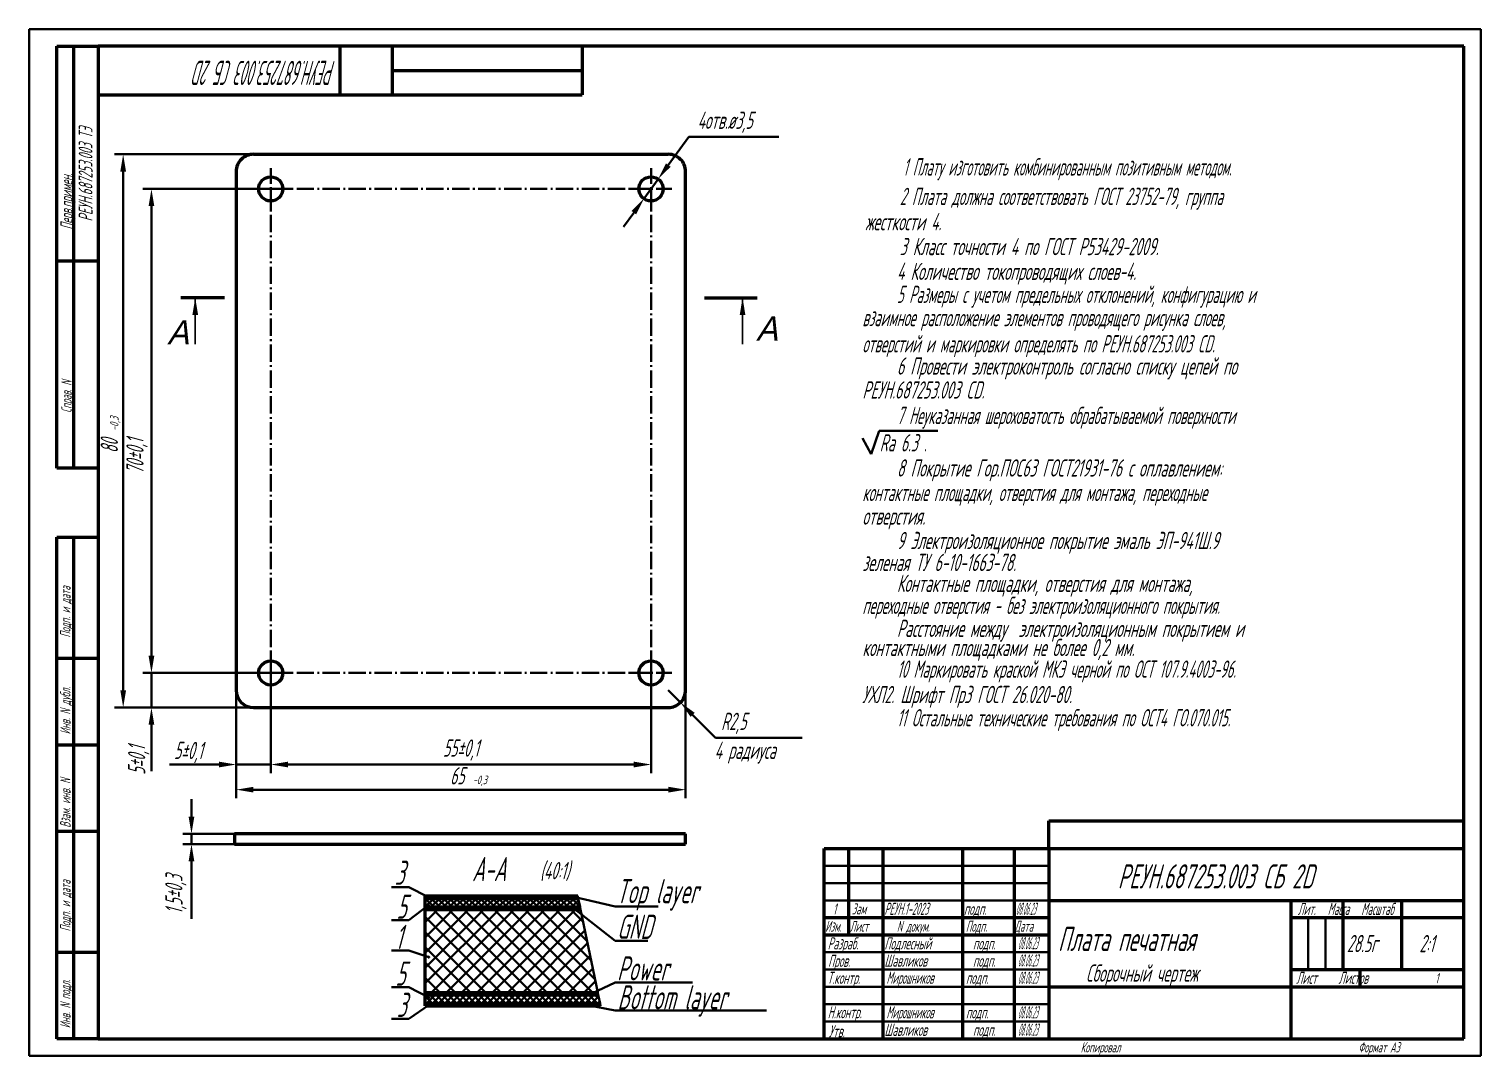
# Model space of a CAD drawing. Extents: x 22780 to 26685, y -1269 to -208.
# Drawn here: x 23303.8 to 23723.8, y -943.4 to -646.4 of the extents above; entities that cross this region are included whole.
import ezdxf

# ---------------------------------------------------------------- set-up
doc = ezdxf.new("R2010")
doc.units = 0
doc.header["$MEASUREMENT"] = 0
doc.linetypes.add('CNTR_ECKD_1', pattern=[7.5, 5, -1, 0.5, -1])
doc.layers.get('0').update_dxf_attribs({"linetype": 'CONTINUOUS', "lineweight": 50})
for name, color, linetype, lineweight in [('CENTER', 2, 'CNTR_ECKD_1', 35), ('CONTUR', 7, 'CONTINUOUS', 50), ('DIM', 1, 'CONTINUOUS', 35)]:
    doc.layers.add(name, color=color, linetype=linetype, lineweight=lineweight)
doc.layers.add('TEXT', color=1, linetype='CONTINUOUS')
doc.styles.add('ECKD', font='ec5cdwin.shx', dxfattribs={"oblique": 15})
doc.styles.add('GOST', font='GOST.shx', dxfattribs={"width": 0.7, "oblique": 15})
doc.styles.get("Standard").update_dxf_attribs({"font": 'ec5cdwin.shx'})
doc.dimstyles.new('1_', dxfattribs={"dimtxt": 5, "dimasz": 5, "dimexe": 2.5, "dimexo": 0, "dimgap": 1.5, "dimtad": 1, "dimtoh": 1, "dimrnd": 1.38778e-17, "dimtxsty": 'ECKD', "dimcen": -3, "dimdle": 1.25, "dimclrd": 256, "dimclre": 256, "dimclrt": 256, "dimaunit": 1, "dimazin": 0, "dimtfac": 0.45, "dimtmove": 0, "dimatfit": 2, "dimfxl": 1, "dimtvp": 0.9, "dimtolj": 1, "dimtzin": 12, "dimarcsym": 0})
pattern_1 = [(45, (-151.2118, -301.6821), (-0.883883476, 0.883883476), [])]
pattern_2 = [(45, (11639.1895, -614.4899), (-0.88388348, 0.88388348), [])]
pattern_3 = [(45, (11639.1895, -614.4899), (-0.88388348, 0.88388348), []), (135, (11639.1895, -614.4899), (-0.88388348, -0.88388348), [])]

msp = doc.modelspace()

# ---------------------------------------------------------------- hatches: boundary and pattern name
at = {"layer": 'DIM'}
h = msp.add_hatch(dxfattribs=at)
h.set_pattern_fill('ANSI31', color=256, scale=10, style=0)
h.set_pattern_definition(pattern_1)
h.paths.add_polyline_path([(23418.369, -897.867), (23462.65, -897.867), (23462.506, -897.167), (23418.369, -897.167)])
h = msp.add_hatch(dxfattribs=at)
h.set_pattern_fill('ANSI37', color=256, scale=10, style=0)
h.set_pattern_definition(pattern_3)
h.paths.add_polyline_path([(23418.369, -900.367), (23418.369, -897.867), (23462.65, -897.867), (23463.166, -900.367)])
for points in [[(23419.311, -897.475, 1), (23419.002, -897.475, 1)], [(23461.57, -897.48, 1), (23461.879, -897.48, 1)], [(23419.455, -899.884, 1), (23419.146, -899.884, 1)], [(23461.081, -900.725, 1), (23461.39, -900.725, 1)], [(23419.524, -914.858, 1), (23419.215, -914.858, 1)], [(23419.524, -926.551, 1), (23419.215, -926.551, 1)], [(23466.404, -925.374, 1), (23466.713, -925.374, 1)], [(23419.643, -928.619, 1), (23419.334, -928.619, 1)], [(23465.186, -928.741, 1), (23465.495, -928.741, 1)]]:
    msp.add_hatch(color=256, dxfattribs=at).paths.add_polyline_path(points)
h = msp.add_hatch(dxfattribs=at)
h.set_pattern_fill('ANSI31', color=256, scale=10, style=0)
h.set_pattern_definition(pattern_2)
h.paths.add_polyline_path([(23418.369, -900.367), (23463.166, -900.367), (23463.31, -901.067), (23418.369, -901.067)])
h = msp.add_hatch(dxfattribs=at)
h.set_pattern_fill('ANSI37', color=256, scale=25, style=0)
h.set_pattern_definition([(45, (11639.1895, -614.49), (-2.2097087, 2.2097087), []), (135, (11639.1895, -614.49), (-2.2097087, -2.2097087), [])])
h.paths.add_polyline_path([(23418.369, -901.067), (23463.31, -901.067), (23468.263, -925.067), (23418.369, -925.067)])
h = msp.add_hatch(dxfattribs=at)
h.set_pattern_fill('ANSI31', color=256, scale=10, style=0)
h.set_pattern_definition(pattern_2)
h.paths.add_polyline_path([(23418.369, -925.767), (23468.407, -925.767), (23468.263, -925.067), (23418.369, -925.067)])
h = msp.add_hatch(dxfattribs=at)
h.set_pattern_fill('ANSI37', color=256, scale=10, style=0)
h.set_pattern_definition(pattern_3)
h.paths.add_polyline_path([(23418.369, -925.767), (23468.407, -925.767), (23468.923, -928.267), (23418.369, -928.267)])
h = msp.add_hatch(dxfattribs=at)
h.set_pattern_fill('ANSI31', color=256, scale=10, style=0)
h.set_pattern_definition(pattern_1)
h.paths.add_polyline_path([(23418.369, -928.967), (23469.068, -928.967), (23468.923, -928.267), (23418.369, -928.267)])

# ---------------------------------------------------------------- linework, layer by layer
for p, q in [((23408.76, -651.449), (23408.76, -665.449)), ((23463.76, -651.449), (23463.76, -665.449)), ((23408.76, -658.449), (23463.76, -658.449)), ((23323.76, -665.449), (23463.76, -665.449)), ((23368.685, -682.675), (23488.685, -682.674)), ((23363.688, -687.671), (23363.688, -837.678)), ((23493.685, -837.675), (23493.685, -687.675)), ((23360.345, -724.148), (23347.716, -724.148)), ((23499.194, -724.148), (23514.429, -724.148)), ((23368.685, -842.675), (23488.685, -842.675)), ((23598.76, -875.449), (23718.76, -875.449)), ((23598.76, -883.449), (23598.76, -875.449)), ((23493.685, -879.206), (23363.208, -879.206)), ((23363.208, -879.206), (23363.208, -882.206)), ((23493.685, -882.206), (23493.685, -879.206)), ((23363.208, -882.206), (23493.685, -882.206)), ((23418.369, -897.867), (23418.369, -897.167)), ((23418.369, -897.167), (23462.506, -897.167)), ((23418.369, -900.367), (23418.369, -897.867)), ((23418.369, -897.867), (23462.65, -897.867)), ((23418.369, -897.867), (23462.65, -897.867)), ((23418.369, -901.067), (23418.369, -900.367)), ((23418.369, -900.367), (23463.166, -900.367)), ((23418.369, -925.067), (23418.369, -901.067)), ((23418.369, -901.067), (23463.31, -901.067)), ((23418.369, -901.067), (23463.31, -901.067)), ((23418.369, -925.767), (23418.369, -925.067)), ((23418.369, -925.067), (23468.263, -925.067)), ((23418.369, -928.267), (23418.369, -925.767)), ((23418.369, -925.767), (23468.407, -925.767)), ((23418.369, -925.767), (23468.407, -925.767)), ((23418.369, -928.967), (23418.369, -928.267)), ((23418.369, -928.267), (23468.923, -928.267)), ((23418.369, -928.967), (23469.068, -928.967))]:
    msp.add_line(p, q)
for centre in [(23373.685, -692.675), (23483.685, -692.675), (23373.685, -832.675), (23483.685, -832.675)]:
    msp.add_circle(centre, 3.5)
for centre, radius, start, end in [((23368.684, -687.671), 4.996, 89.99791, 180.00192), ((23488.685, -687.675), 5, 359.99745, 89.99947), ((23368.685, -837.678), 4.997, 179.9996, 269.99918), ((23488.685, -837.675), 5, 269.99961, 359.99999)]:
    msp.add_arc(centre, radius, start, end)
at = {"layer": 'CENTER'}
for p, q in [((23373.685, -698.675), (23373.685, -686.675)), ((23483.685, -698.675), (23483.685, -686.675)), ((23367.685, -692.675), (23379.685, -692.675)), ((23373.685, -692.675), (23483.685, -692.675)), ((23373.685, -832.675), (23373.685, -692.675)), ((23477.685, -692.675), (23489.685, -692.675)), ((23483.685, -692.675), (23483.685, -832.675)), ((23373.685, -838.675), (23373.685, -826.675)), ((23483.685, -838.675), (23483.685, -826.675)), ((23367.685, -832.675), (23379.685, -832.675)), ((23483.685, -832.675), (23373.685, -832.675)), ((23477.685, -832.675), (23489.685, -832.675))]:
    msp.add_line(p, q, dxfattribs=at)
at = {"layer": 'CONTUR'}
for p, q in [((23311.76, -773.449), (23311.76, -651.449)), ((23311.76, -651.449), (23323.76, -651.449)), ((23316.76, -773.449), (23316.76, -651.449)), ((23718.76, -651.449), (23323.76, -651.449)), ((23323.76, -651.449), (23323.76, -938.449)), ((23393.76, -665.449), (23393.76, -651.449)), ((23718.76, -938.449), (23718.76, -651.449)), ((23323.76, -665.449), (23393.76, -665.449)), ((23311.76, -713.449), (23323.76, -713.449)), ((23323.76, -773.449), (23311.76, -773.449)), ((23311.76, -938.449), (23311.76, -793.449)), ((23311.76, -793.449), (23323.76, -793.449)), ((23316.76, -938.449), (23316.76, -793.449)), ((23311.76, -828.449), (23323.76, -828.449)), ((23311.76, -853.449), (23323.76, -853.449)), ((23311.76, -878.449), (23323.76, -878.449)), ((23533.76, -883.449), (23718.76, -883.449)), ((23533.76, -938.449), (23533.76, -883.449)), ((23540.76, -883.449), (23540.76, -908.449)), ((23550.76, -883.449), (23550.76, -938.449)), ((23573.76, -883.449), (23573.76, -938.449)), ((23588.76, -883.449), (23588.76, -938.449)), ((23598.76, -883.449), (23598.76, -938.449)), ((23598.76, -898.449), (23718.76, -898.449)), ((23668.76, -898.449), (23668.76, -938.449)), ((23683.76, -898.449), (23683.76, -918.449)), ((23700.76, -898.449), (23700.76, -918.449)), ((23533.76, -903.449), (23598.76, -903.449)), ((23668.76, -903.449), (23718.76, -903.449)), ((23533.76, -908.449), (23598.76, -908.449)), ((23311.76, -913.449), (23323.76, -913.449)), ((23668.76, -918.449), (23718.76, -918.449)), ((23688.76, -918.449), (23688.76, -923.449)), ((23598.76, -923.449), (23718.76, -923.449)), ((23323.76, -938.449), (23311.76, -938.449)), ((23323.76, -938.449), (23718.76, -938.449))]:
    msp.add_line(p, q, dxfattribs=at)
at = {"layer": 'DIM'}
for p, q in [((23723.76, -646.449), (23303.76, -646.449)), ((23303.76, -646.449), (23303.76, -943.449)), ((23723.76, -943.449), (23723.76, -646.449)), ((23488.673, -685.792), (23494.62, -677.587)), ((23494.62, -677.587), (23520.648, -677.587)), ((23368.685, -682.675), (23328.492, -682.675)), ((23330.992, -837.675), (23330.992, -687.675)), ((23373.685, -692.675), (23336.668, -692.675)), ((23481.631, -695.509), (23485.738, -689.841)), ((23339.168, -827.675), (23339.168, -697.675)), ((23478.696, -699.557), (23475.762, -703.606)), ((23547.325, -769.366), (23549.647, -762.615)), ((23549.647, -762.615), (23566.616, -762.615)), ((23544.817, -764.81), (23547.325, -769.366)), ((23339.168, -827.675), (23339.168, -822.675)), ((23373.685, -832.675), (23336.668, -832.675)), ((23339.168, -842.675), (23339.168, -832.675)), ((23373.685, -832.675), (23347.794, -832.675)), ((23373.685, -832.675), (23373.685, -861.662)), ((23373.685, -832.675), (23373.685, -861.662)), ((23483.685, -832.675), (23483.685, -861.662)), ((23363.688, -837.678), (23363.688, -861.662)), ((23363.688, -837.678), (23363.688, -868.935)), ((23488.685, -837.675), (23492.2, -841.23)), ((23493.685, -837.675), (23493.685, -868.935)), ((23368.685, -842.675), (23328.492, -842.675)), ((23368.685, -842.675), (23347.794, -842.675)), ((23339.168, -847.675), (23339.168, -861.09)), ((23495.716, -844.785), (23502.324, -851.468)), ((23502.324, -851.468), (23527.411, -851.468)), ((23358.688, -859.162), (23344.352, -859.162)), ((23373.685, -859.162), (23363.688, -859.162)), ((23378.685, -859.162), (23383.685, -859.162)), ((23378.685, -859.162), (23478.685, -859.162)), ((23350.752, -874.206), (23350.752, -869.206)), ((23368.688, -866.435), (23488.685, -866.435)), ((23363.208, -879.206), (23348.252, -879.206)), ((23350.752, -882.206), (23350.752, -879.206)), ((23363.208, -882.206), (23348.252, -882.206)), ((23350.752, -887.206), (23350.752, -903.766)), ((23533.76, -888.449), (23598.76, -888.449)), ((23533.76, -893.449), (23598.76, -893.449)), ((23413.628, -894.67), (23408.635, -894.67)), ((23413.628, -894.67), (23419.157, -897.475)), ((23461.725, -897.48), (23473.272, -900.268)), ((23462.506, -897.167), (23462.65, -897.867)), ((23462.65, -897.867), (23463.166, -900.367)), ((23533.76, -898.449), (23598.76, -898.449)), ((23413.628, -904.146), (23419.301, -899.884)), ((23461.236, -900.725), (23473.272, -910.157)), ((23463.166, -900.367), (23463.31, -901.067)), ((23463.31, -901.067), (23468.263, -925.067)), ((23485.748, -900.268), (23473.272, -900.268)), ((23413.628, -904.146), (23408.635, -904.146)), ((23673.76, -918.449), (23673.76, -903.449)), ((23678.76, -918.449), (23678.76, -903.449)), ((23482.784, -910.157), (23473.272, -910.157)), ((23413.628, -912.955), (23408.635, -912.955)), ((23413.628, -912.955), (23419.369, -914.858)), ((23533.76, -913.449), (23598.76, -913.449)), ((23533.76, -918.449), (23598.76, -918.449)), ((23413.628, -923.593), (23408.635, -923.593)), ((23413.628, -923.593), (23419.369, -926.551)), ((23466.558, -925.374), (23473.272, -922.202)), ((23495.64, -922.202), (23473.272, -922.202)), ((23533.76, -923.449), (23598.76, -923.449)), ((23468.263, -925.067), (23468.407, -925.767)), ((23468.407, -925.767), (23468.923, -928.267)), ((23413.628, -932.74), (23419.488, -928.619)), ((23465.34, -928.741), (23473.272, -930.349)), ((23468.923, -928.267), (23469.068, -928.967)), ((23517.111, -930.349), (23473.272, -930.349)), ((23533.76, -928.449), (23598.76, -928.449)), ((23413.628, -932.74), (23408.603, -932.74)), ((23533.76, -933.449), (23598.76, -933.449)), ((23303.76, -943.449), (23723.76, -943.449))]:
    msp.add_line(p, q, dxfattribs=at)
for centre in [(23419.157, -897.475), (23461.725, -897.48), (23419.301, -899.884), (23461.236, -900.725), (23419.369, -914.858), (23419.369, -926.551), (23466.558, -925.374), (23419.488, -928.619), (23465.34, -928.741)]:
    msp.add_circle(centre, 0.155, dxfattribs=at)
for points in [[(23330.159, -687.675), (23331.826, -687.675), (23330.992, -682.675)], [(23487.998, -685.303), (23489.347, -686.281), (23485.738, -689.841)], [(23338.335, -697.675), (23340.001, -697.675), (23339.168, -692.675)], [(23478.022, -699.068), (23479.371, -700.046), (23481.631, -695.509)], [(23338.335, -827.675), (23340.001, -827.675), (23339.168, -832.675)], [(23338.335, -827.675), (23340.001, -827.675), (23339.168, -832.675)], [(23330.159, -837.675), (23331.826, -837.675), (23330.992, -842.675)], [(23338.335, -847.675), (23340.001, -847.675), (23339.168, -842.675)], [(23496.308, -844.199), (23495.123, -845.371), (23492.2, -841.23)], [(23358.688, -858.328), (23358.688, -859.995), (23363.688, -859.162)], [(23378.685, -858.328), (23378.685, -859.995), (23373.685, -859.162)], [(23378.685, -858.328), (23378.685, -859.995), (23373.685, -859.162)], [(23478.685, -858.328), (23478.685, -859.995), (23483.685, -859.162)], [(23368.688, -865.602), (23368.688, -867.268), (23363.688, -866.435)], [(23488.685, -865.602), (23488.685, -867.268), (23493.685, -866.435)], [(23349.918, -874.206), (23351.585, -874.206), (23350.752, -879.206)], [(23349.918, -887.206), (23351.585, -887.206), (23350.752, -882.206)]]:
    msp.add_solid(points, dxfattribs=at)

# ---------------------------------------------------------------- texts
at = {"oblique": 15}
for p in [(23343.716, -737.664), (23514.063, -736.581)]:
    msp.add_text('A', height=7, dxfattribs=at).set_placement(p)
at = {"style": 'GOST', "oblique": 15, "width": 0.7}
msp.add_text('А-А', height=7, dxfattribs=at).set_placement((23431.93, -892.896))
at = {"layer": 'DIM', "style": 'GOST', "oblique": 15}
for s, height, rotation, width, p in [('РЕУН.687253.003 СБ 2D', 7, 180, 0.5, (23392.5, -655.62)), ('5±0,1', 5, 90, 0.7, (23337.384, -862.11)), ('-0,3', 2.5, 358.9746, 0.7, (23432.12, -864.802))]:
    msp.add_text(s, height=height, rotation=rotation, dxfattribs=dict(at, width=width)).set_placement(p)
at = {"layer": 'DIM', "style": 'GOST', "oblique": 15, "width": 0.7}
for s, p in [('R2,5', (23503.97, -849.185)), ('5±0,1', (23345.692, -857.59)), ('55±0,1', (23423.503, -856.901)), ('65', (23425.564, -864.923))]:
    msp.add_text(s, height=5, dxfattribs=at).set_placement(p)
at = {"layer": 'TEXT', "style": 'GOST', "oblique": 15}
for s, height, width, p in [('4отв.ø3,5', 5, 0.7, (23497.126, -675.329)), ('1 Плату изготовить комбинированным позитивным методом.', 5, 0.6, (23556.622, -688.825)), ('2 Плата должна соответствовать ГОСТ 23752-79, группа', 5, 0.65, (23555.675, -697.351)), ('жесткости 4.', 5, 0.7, (23545.675, -704.668)), ('3 Класс точности 4 по ГОСТ Р53429-2009.', 5, 0.7, (23555.609, -711.855)), ('4 Количество токопроводящих слоев-4.', 5, 0.7, (23554.817, -719.024)), ('5 Размеры с учетом предельных отклонений, конфигурацию и ', 5, 0.64, (23554.817, -725.68)), ('взаимное расположение элементов проводящего рисунка слоев, ', 5, 0.65, (23544.817, -732.385)), ('отверстий и маркировки определять по РЕУН.687253.003 CD. ', 5, 0.65, (23544.817, -739.987)), ('6 Провести электроконтроль согласно списку цепей по ', 5, 0.7, (23554.817, -746.408)), ('РЕУН.687253.003 CD.', 5, 0.7, (23544.817, -753.332)), ('7 Неуказанная шероховатость обрабатываемой поверхности', 5, 0.65, (23554.817, -760.706)), ('Ra 6.3 .', 5, 0.7, (23549.819, -768.609)), ('8 Покрытие Гор.ПОС63 ГОСТ21931-76 с оплавлением: ', 5, 0.7, (23554.817, -775.888)), ('контактные площадки, отверстия для монтажа, переходные ', 5, 0.65, (23544.817, -782.987)), ('отверстия.', 5, 0.7, (23544.817, -789.806)), ('9 Электроизоляционное покрытие эмаль ЭП-941Ш.9 ', 5, 0.7, (23554.817, -796.871)), ('зеленая ТУ 6-10-1663-78.', 5, 0.7, (23544.817, -803.215)), ('Контактные площадки, отверстия для монтажа, ', 5, 0.7, (23554.817, -809.258)), ('переходные отверстия - без электроизоляционного покрытия.', 5, 0.65, (23544.817, -815.625)), ('Расстояние между  электроизоляционным покрытием и', 5, 0.7, (23554.817, -822.286)), ('контактными площадками не более 0,2 мм.', 5, 0.7, (23544.817, -827.818)), ('10 Маркировать краской МКЭ черной по ОСТ 107.9.4003-96.', 5, 0.65, (23554.817, -834.067)), ('УХЛ2. Шрифт Пр3 ГОСТ 26.020-80.', 5, 0.7, (23544.745, -841.416)), ('11 Остальные технические требования по ОСТ4 ГО.070.015.', 5, 0.65, (23554.817, -848.135)), ('4 радиуса', 5, 0.7, (23502.052, -857.54)), ('3', 7, 0.7, (23409.551, -893.964)), ('(40:1)', 5, 0.7, (23451.584, -892.361)), ('РЕУН.687253.003 СБ 2D', 7, 0.7, (23618.721, -895.005)), ('Top layer', 7, 0.7, (23473.617, -899.288)), ('5', 7, 0.7, (23410.053, -903.764)), ('GND', 7, 0.7, (23473.858, -909.587)), ('1', 3.2, 0.7, (23536.33, -902.515)), ('Зам', 3.2, 0.7, (23541.756, -902.506)), ('РЕУН.1-2023', 3.5, 0.6, (23551.2, -902.635)), ('подп.', 3.5, 0.7, (23574.2, -902.635)), ('08.06.23', 3.5, 0.35, (23589.2, -902.635)), ('Лит.   Масса   Масштаб', 3.5, 0.65, (23670.78, -902.684)), ('1', 7, 0.7, (23409.695, -912.505)), ('Изм.', 3.132, 0.7, (23534.067, -907.511)), ('Лист', 3.132, 0.7, (23541.192, -907.511)), ('N докум.', 3.132, 0.7, (23554.797, -907.511)), ('Подп.', 3.2, 0.7, (23574.756, -907.506)), ('Дата', 3.2, 0.7, (23588.76, -907.506)), ('Плата печатная', 7, 0.7, (23601.415, -913.116)), ('Разраб.', 3.5, 0.7, (23534.788, -912.642)), ('Подлесный', 3.5, 0.7, (23551.2, -912.635)), ('подп.', 3.5, 0.7, (23576.819, -912.635)), ('08.06.23', 3.5, 0.35, (23589.788, -912.586)), ('28.5г', 5, 0.7, (23684.986, -913.429)), ('2:1', 5, 0.7, (23705.94, -913.449)), ('Power', 7, 0.7, (23473.858, -921.631)), ('Пров.', 3.5, 0.7, (23534.903, -917.678)), ('Шавликов', 3.5, 0.7, (23551.2, -917.635)), ('подп.', 3.5, 0.7, (23576.819, -917.635)), ('08.06.23', 3.5, 0.35, (23589.788, -917.586)), ('5', 7, 0.7, (23409.753, -923.137)), ('Т.контр.', 3.5, 0.7, (23534.674, -922.6)), ('Мирошников', 3.5, 0.6, (23551.788, -922.586)), ('08.06.23', 3.5, 0.35, (23589.788, -922.586)), ('Сборочный чертеж', 5, 0.7, (23609.502, -921.992)), ('Лист     Листов', 3.5, 0.7, (23670.321, -922.6)), ('1', 3, 0.7, (23710.552, -922.428)), ('Bottom layer', 7, 0.7, (23473.988, -929.993)), ('подп.', 3.5, 0.7, (23574.788, -922.586)), ('3', 7, 0.7, (23410.138, -932.17)), ('Н.контр.', 3.5, 0.7, (23534.788, -932.558)), ('Мирошников', 3.5, 0.6, (23551.788, -932.586)), ('подп.', 3.5, 0.7, (23574.788, -932.586)), ('08.06.23', 3.5, 0.35, (23589.788, -932.586)), ('Утв.', 3.5, 0.7, (23535.132, -938.052)), ('Шавликов', 3.5, 0.7, (23551.2, -937.635)), ('подп.', 3.5, 0.7, (23576.819, -937.635)), ('08.06.23', 3.5, 0.35, (23589.788, -937.586)), ('Копировал', 3, 0.7, (23607.952, -942.449)), ('Формат A3', 3, 0.7, (23688.287, -942.449))]:
    msp.add_text(s, height=height, dxfattribs=dict(at, width=width)).set_placement(p)
at = {"layer": 'TEXT', "style": 'GOST', "oblique": 15, "width": 0.7}
for s, height, rotation, p in [('РЕУН.687253.003 ТЭ', 4, 90, (23322.118, -702.11)), ('Перв.примен.', 3.5, 90, (23316.353, -704.451)), ('Справ. N', 3, 90, (23316.066, -757.444)), ('-0,3', 2.5, 88.9746, (23329.609, -762.675)), ('80', 5, 90, (23329.486, -769.098)), ('70±0,1', 5, 90, (23336.907, -775.111)), ('Подп. и дата', 3, 90, (23315.76, -822.449)), ('Инв. N дубл.', 3, 90, (23315.76, -850.449)), ('Взам. инв. N', 3, 90, (23315.76, -877.449)), ('1,5±0,3', 5, 90, (23348.167, -902.38)), ('Подп. и дата', 3, 90, (23315.76, -907.449)), ('Инв. N подл.', 3, 90, (23315.76, -935.449))]:
    msp.add_text(s, height=height, rotation=rotation, dxfattribs=at).set_placement(p)

# ---------------------------------------------------------------- leaders
at = {"layer": 'DIM'}
for points in [[(23351.84, -724.148), (23351.84, -737.619)], [(23510.16, -724.148), (23510.16, -737.619)]]:
    msp.add_leader(points, dimstyle='1_', override={"dimgap": 1.5, "dimtad": 0}, dxfattribs=at)

doc.saveas('drawing.dxf')
